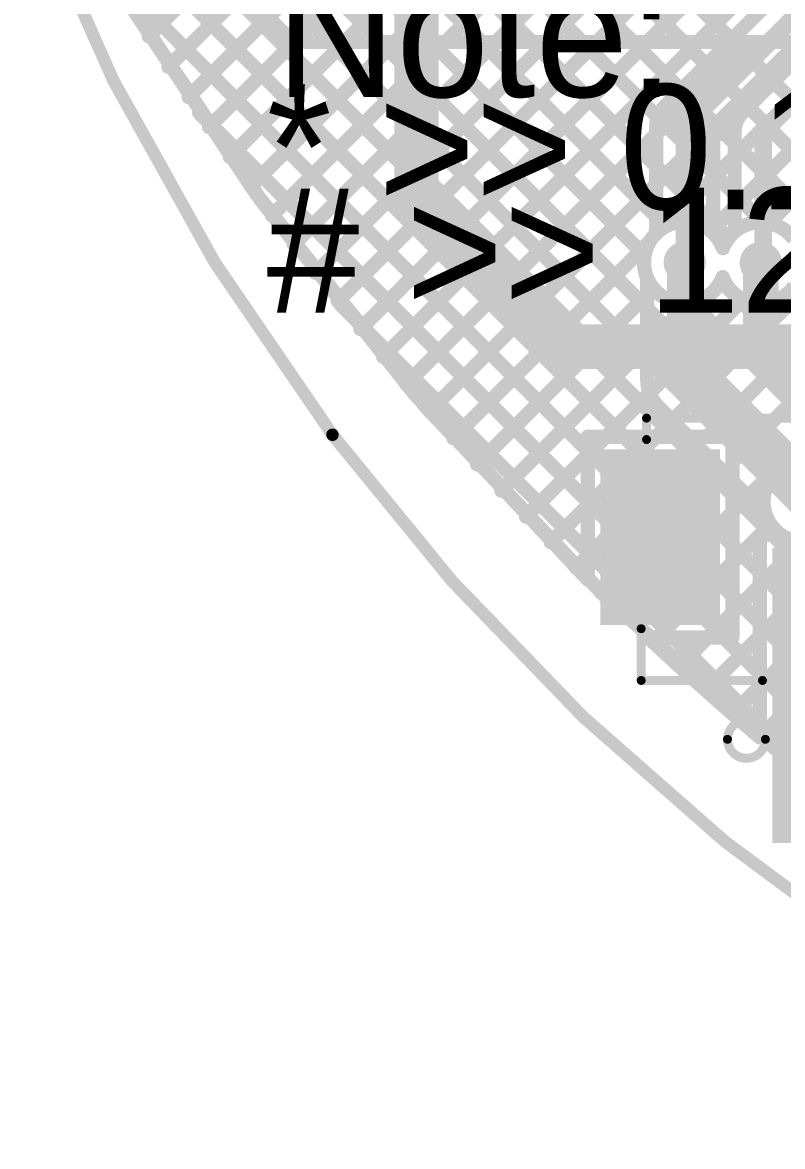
# Model space of a CAD drawing. Header units: millimetres. Extents: x 3.57 to 6.19, y 4.04 to 5.89.
# Drawn here: x 3.571 to 3.997, y 4.038 to 4.668 of the extents above; entities that cross this region are included whole.
import ezdxf

# ---------------------------------------------------------------- set-up
doc = ezdxf.new("R2010")
doc.units = ezdxf.units.MM
doc.header["$MEASUREMENT"] = 0
for name, color, linetype in [('BottomLayer', 5, 'Continuous'), ('BottomSolder', 6, 'Continuous'), ('Mechanical2', 216, 'Continuous'), ('MultiLayer', 9, 'Continuous'), ('TopLayer', 1, 'Continuous'), ('TopOverlay', 2, 'Continuous'), ('TopPaste', 8, 'Continuous'), ('TopSolder', 216, 'Continuous'), ('ViaHoleLayer', 16, 'Continuous')]:
    doc.layers.add(name, color=color, linetype=linetype)

# ---------------------------------------------------------------- blocks, each defined once
blk = doc.blocks.new('B8B_ZR_SM4_TF_LF__SN__6')
at = {"layer": 'TopLayer'}
for points in [[(-0.31693, -0.00098), (-0.25787, -0.00098), (-0.31693, 0.08957), (-0.25787, 0.08957)], [(0.25787, -0.00098), (0.31693, -0.00098), (0.25787, 0.08957), (0.31693, 0.08957)], [(-0.22047, -0.12303), (-0.19291, -0.12303), (-0.22047, 0.03445), (-0.19291, 0.03445)], [(-0.16142, -0.12303), (-0.13386, -0.12303), (-0.16142, 0.03445), (-0.13386, 0.03445)], [(-0.10236, -0.12303), (-0.0748, -0.12303), (-0.10236, 0.03445), (-0.0748, 0.03445)], [(-0.04331, -0.12303), (-0.01575, -0.12303), (-0.04331, 0.03445), (-0.01575, 0.03445)], [(0.01575, -0.12303), (0.04331, -0.12303), (0.01575, 0.03445), (0.04331, 0.03445)], [(0.0748, -0.12303), (0.10236, -0.12303), (0.0748, 0.03445), (0.10236, 0.03445)], [(0.13386, -0.12303), (0.16142, -0.12303), (0.13386, 0.03445), (0.16142, 0.03445)], [(0.19291, -0.12303), (0.22047, -0.12303), (0.19291, 0.03445), (0.22047, 0.03445)]]:
    blk.add_solid(points, dxfattribs=at)
at = {"layer": 'TopOverlay', "const_width": 0.005}
for points in [[(-0.295, 0.111), (0.29, 0.111)], [(-0.295, 0.099), (-0.295, 0.111)], [(0.29, 0.099), (0.29, 0.111)], [(-0.298, -0.036), (-0.298, -0.007)], [(0.295, -0.035), (0.295, -0.01136)], [(-0.298, -0.036), (-0.23, -0.036)], [(0.23, -0.035), (0.295, -0.035)]]:
    blk.add_lwpolyline(points, dxfattribs=at)
at = {"layer": 'TopOverlay'}
for points, const_width in [([(-0.29625, 0.111, 1), (-0.29375, 0.111, 1)], 0.0025), ([(-0.29625, 0.111, 1), (-0.29375, 0.111, 1)], 0.0025), ([(0.28875, 0.111, 1), (0.29125, 0.111, 1)], 0.0025), ([(0.28875, 0.111, 1), (0.29125, 0.111, 1)], 0.0025), ([(-0.29625, 0.099, 1), (-0.29375, 0.099, 1)], 0.0025), ([(0.28875, 0.099, 1), (0.29125, 0.099, 1)], 0.0025), ([(-0.29925, -0.007, 1), (-0.29675, -0.007, 1)], 0.0025), ([(0.29375, -0.01136, 1), (0.29625, -0.01136, 1)], 0.0025), ([(-0.29925, -0.036, 1), (-0.29675, -0.036, 1)], 0.0025), ([(-0.29925, -0.036, 1), (-0.29675, -0.036, 1)], 0.0025), ([(-0.23125, -0.036, 1), (-0.22875, -0.036, 1)], 0.0025), ([(0.22875, -0.035, 1), (0.23125, -0.035, 1)], 0.0025), ([(0.29375, -0.035, 1), (0.29625, -0.035, 1)], 0.0025), ([(0.29375, -0.035, 1), (0.29625, -0.035, 1)], 0.0025), ([(-0.22837, -0.069, 1), (-0.24963, -0.069, 1)], 0.005), ([(-0.25088, -0.069, 1), (-0.24838, -0.069, 1)], 0.0025), ([(-0.22962, -0.069, 1), (-0.22712, -0.069, 1)], 0.0025)]:
    blk.add_lwpolyline(points, format="xyb", close=True, dxfattribs=dict(at, const_width=const_width))
at = {"layer": 'TopPaste'}
for points in [[(-0.31693, -0.00098), (-0.25787, -0.00098), (-0.31693, 0.08957), (-0.25787, 0.08957)], [(0.25787, -0.00098), (0.31693, -0.00098), (0.25787, 0.08957), (0.31693, 0.08957)], [(-0.22047, -0.12303), (-0.19291, -0.12303), (-0.22047, 0.03445), (-0.19291, 0.03445)], [(-0.16142, -0.12303), (-0.13386, -0.12303), (-0.16142, 0.03445), (-0.13386, 0.03445)], [(-0.10236, -0.12303), (-0.0748, -0.12303), (-0.10236, 0.03445), (-0.0748, 0.03445)], [(-0.04331, -0.12303), (-0.01575, -0.12303), (-0.04331, 0.03445), (-0.01575, 0.03445)], [(0.01575, -0.12303), (0.04331, -0.12303), (0.01575, 0.03445), (0.04331, 0.03445)], [(0.0748, -0.12303), (0.10236, -0.12303), (0.0748, 0.03445), (0.10236, 0.03445)], [(0.13386, -0.12303), (0.16142, -0.12303), (0.13386, 0.03445), (0.16142, 0.03445)], [(0.19291, -0.12303), (0.22047, -0.12303), (0.19291, 0.03445), (0.22047, 0.03445)]]:
    blk.add_solid(points, dxfattribs=at)
at = {"layer": 'TopSolder'}
for points in [[(-0.32093, -0.00498), (-0.25387, -0.00498), (-0.32093, 0.09357), (-0.25387, 0.09357)], [(0.25387, -0.00498), (0.32093, -0.00498), (0.25387, 0.09357), (0.32093, 0.09357)], [(-0.22447, -0.12703), (-0.18891, -0.12703), (-0.22447, 0.03845), (-0.18891, 0.03845)], [(-0.16542, -0.12703), (-0.12986, -0.12703), (-0.16542, 0.03845), (-0.12986, 0.03845)], [(-0.10636, -0.12703), (-0.0708, -0.12703), (-0.10636, 0.03845), (-0.0708, 0.03845)], [(-0.04731, -0.12703), (-0.01175, -0.12703), (-0.04731, 0.03845), (-0.01175, 0.03845)], [(0.01175, -0.12703), (0.04731, -0.12703), (0.01175, 0.03845), (0.04731, 0.03845)], [(0.0708, -0.12703), (0.10636, -0.12703), (0.0708, 0.03845), (0.10636, 0.03845)], [(0.12986, -0.12703), (0.16542, -0.12703), (0.12986, 0.03845), (0.16542, 0.03845)], [(0.18891, -0.12703), (0.22447, -0.12703), (0.18891, 0.03845), (0.22447, 0.03845)]]:
    blk.add_solid(points, dxfattribs=at)

msp = doc.modelspace()

# ---------------------------------------------------------------- linework, layer by layer
at = {"layer": 'BottomLayer'}
for points, const_width in [([(3.62244, 4.75695), (3.71571, 4.66368)], 0.008), ([(3.6225, 4.74964), (4.29287, 4.07928)], 0.008), ([(3.62274, 4.72112), (4.26458, 4.07928)], 0.008), ([(3.64186, 4.66009), (3.68058, 4.69881)], 0.008), ([(3.62298, 4.69259), (4.21376, 4.10181)], 0.008), ([(3.65297, 4.64292), (3.69472, 4.68467)], 0.008), ([(3.66424, 4.62591), (3.70886, 4.67053)], 0.008), ([(3.67569, 4.60907), (3.72468, 4.65806)], 0.008), ([(3.68731, 4.59241), (3.75168, 4.65678)], 0.008), ([(3.6991, 4.57591), (3.77996, 4.65678)], 0.008), ([(3.71105, 4.55958), (3.80825, 4.65678)], 0.008), ([(3.72317, 4.54341), (3.83653, 4.65678)], 0.008), ([(3.73235, 4.65678), (4.27861, 4.65678)], 0.008), ([(3.73545, 4.52741), (3.86482, 4.65678)], 0.008), ([(3.74365, 4.65678), (3.92134, 4.47909)], 0.008), ([(3.7479, 4.51158), (3.8931, 4.65678)], 0.008), ([(3.76052, 4.49591), (3.92138, 4.65678)], 0.008), ([(3.77194, 4.65678), (3.92134, 4.50737)], 0.008), ([(3.77329, 4.4804), (3.94967, 4.65678)], 0.008), ([(3.78623, 4.46506), (3.97795, 4.65678)], 0.008), ([(3.79933, 4.44987), (4.00624, 4.65678)], 0.008), ([(3.80022, 4.65678), (3.91986, 4.53714)], 0.008), ([(3.82851, 4.65678), (3.93179, 4.5535)], 0.008), ([(3.85679, 4.65678), (3.96681, 4.54676)], 0.008), ([(3.88507, 4.65678), (3.98606, 4.55579)], 0.008), ([(3.91336, 4.65678), (4.0152, 4.55494)], 0.008), ([(3.93054, 4.5528), (4.03452, 4.65678)], 0.008), ([(3.94164, 4.65678), (4.51034, 4.08808)], 0.008), ([(3.95688, 4.55085), (4.06281, 4.65678)], 0.008), ([(3.96993, 4.65678), (4.22266, 4.40405)], 0.008), ([(3.98965, 4.55533), (4.09109, 4.65678)], 0.008), ([(3.99821, 4.65678), (4.22445, 4.43053)], 0.008), ([(3.67021, 4.61708), (4.13475, 4.15254)], 0.008), ([(3.8126, 4.43485), (3.92282, 4.54508)], 0.008), ([(3.94234, 4.46728), (3.94234, 4.53328)], 0.02), ([(3.985, 4.48362), (3.985, 4.533)], 0.02), ([(3.92134, 4.46728), (3.92134, 4.52437)], 0.008), ([(3.82602, 4.41999), (3.92134, 4.51531)], 0.008), ([(3.74976, 4.50925), (4.02692, 4.23209)], 0.008), ([(3.985, 4.48362), (4.06734, 4.40128)], 0.02), ([(3.83961, 4.4053), (3.92134, 4.48703)], 0.008), ([(3.94234, 4.46728), (4.00984, 4.39978)], 0.02), ([(3.85336, 4.39076), (3.92263, 4.46003)], 0.008), ([(3.92753, 4.45239), (3.98763, 4.39229)], 0.008), ([(3.86727, 4.37639), (3.9354, 4.44452)], 0.008), ([(3.88134, 4.36217), (3.94954, 4.43038)], 0.008), ([(3.88134, 4.36217), (3.94954, 4.43038)], 0.008), ([(3.89557, 4.34812), (3.96369, 4.41623)], 0.008), ([(3.90996, 4.33423), (3.97783, 4.40209)], 0.008), ([(3.95411, 4.29352), (4.04871, 4.38812)], 0.008), ([(3.98434, 4.26718), (4.10813, 4.39098)], 0.008), ([(3.92452, 4.3205), (3.99048, 4.38646)], 0.008), ([(3.9997, 4.25426), (4.12595, 4.38051)], 0.008), ([(3.93923, 4.30693), (4.00878, 4.37647)], 0.008), ([(3.96914, 4.28027), (4.06734, 4.37847)], 0.008)]:
    msp.add_lwpolyline(points, dxfattribs=dict(at, const_width=const_width))
at = {"layer": 'BottomLayer', "const_width": 0.008}
for points in [[(4.2521, 4.07928, -0.126706), (3.623, 4.6903)], [(3.73235, 4.65678, -0.199188), (3.71571, 4.66368)], [(3.73235, 4.65678, -0.198912), (3.71573, 4.66366)], [(3.92134, 4.52437, -1.022825), (3.96372, 4.54123)], [(3.96372, 4.54123, -0.597171), (4.00357, 4.54624)], [(3.92753, 4.45239, -0.199534), (3.92134, 4.46728)], [(3.92749, 4.45243, -0.198912), (3.92134, 4.46728)], [(4.03215, 4.39928, -0.85541), (3.98763, 4.39229)]]:
    msp.add_lwpolyline(points, format="xyb", dxfattribs=at)
at = {"layer": 'BottomLayer'}
for points, const_width in [([(3.70686, 4.67053, 1), (3.71086, 4.67053, 1)], 0.004), ([(3.63986, 4.66009, 1), (3.64386, 4.66009, 1)], 0.004), ([(3.71371, 4.66368, 1), (3.71771, 4.66368, 1)], 0.004), ([(3.71371, 4.66368, 1), (3.71771, 4.66368, 1)], 0.004), ([(3.71373, 4.66366, 1), (3.71773, 4.66366, 1)], 0.004), ([(3.72268, 4.65806, 1), (3.72668, 4.65806, 1)], 0.004), ([(3.73035, 4.65678, 1), (3.73435, 4.65678, 1)], 0.004), ([(3.73035, 4.65678, 1), (3.73435, 4.65678, 1)], 0.004), ([(3.73035, 4.65678, 1), (3.73435, 4.65678, 1)], 0.004), ([(3.74165, 4.65678, 1), (3.74565, 4.65678, 1)], 0.004), ([(3.74968, 4.65678, 1), (3.75368, 4.65678, 1)], 0.004), ([(3.76994, 4.65678, 1), (3.77394, 4.65678, 1)], 0.004), ([(3.77796, 4.65678, 1), (3.78196, 4.65678, 1)], 0.004), ([(3.79822, 4.65678, 1), (3.80222, 4.65678, 1)], 0.004), ([(3.80625, 4.65678, 1), (3.81025, 4.65678, 1)], 0.004), ([(3.82651, 4.65678, 1), (3.83051, 4.65678, 1)], 0.004), ([(3.83453, 4.65678, 1), (3.83853, 4.65678, 1)], 0.004), ([(3.85479, 4.65678, 1), (3.85879, 4.65678, 1)], 0.004), ([(3.86282, 4.65678, 1), (3.86682, 4.65678, 1)], 0.004), ([(3.88307, 4.65678, 1), (3.88707, 4.65678, 1)], 0.004), ([(3.8911, 4.65678, 1), (3.8951, 4.65678, 1)], 0.004), ([(3.91136, 4.65678, 1), (3.91536, 4.65678, 1)], 0.004), ([(3.91938, 4.65678, 1), (3.92338, 4.65678, 1)], 0.004), ([(3.93964, 4.65678, 1), (3.94364, 4.65678, 1)], 0.004), ([(3.94767, 4.65678, 1), (3.95167, 4.65678, 1)], 0.004), ([(3.96793, 4.65678, 1), (3.97193, 4.65678, 1)], 0.004), ([(3.97595, 4.65678, 1), (3.97995, 4.65678, 1)], 0.004), ([(3.99621, 4.65678, 1), (4.00021, 4.65678, 1)], 0.004), ([(3.65097, 4.64292, 1), (3.65497, 4.64292, 1)], 0.004), ([(3.66224, 4.62591, 1), (3.66624, 4.62591, 1)], 0.004), ([(3.66821, 4.61708, 1), (3.67221, 4.61708, 1)], 0.004), ([(3.67369, 4.60907, 1), (3.67769, 4.60907, 1)], 0.004), ([(3.68531, 4.59241, 1), (3.68931, 4.59241, 1)], 0.004), ([(3.6971, 4.57591, 1), (3.7011, 4.57591, 1)], 0.004), ([(3.70905, 4.55958, 1), (3.71305, 4.55958, 1)], 0.004), ([(3.92854, 4.5528, 1), (3.93254, 4.5528, 1)], 0.004), ([(3.92979, 4.5535, 1), (3.93379, 4.5535, 1)], 0.004), ([(3.95488, 4.55085, 1), (3.95888, 4.55085, 1)], 0.004), ([(3.98406, 4.55579, 1), (3.98806, 4.55579, 1)], 0.004), ([(3.98765, 4.55533, 1), (3.99165, 4.55533, 1)], 0.004), ([(3.92082, 4.54508, 1), (3.92482, 4.54508, 1)], 0.004), ([(3.96481, 4.54676, 1), (3.96881, 4.54676, 1)], 0.004), ([(3.72117, 4.54341, 1), (3.72517, 4.54341, 1)], 0.004), ([(3.93644, 4.53328, 1), (3.94825, 4.53328, 1)], 0.01181), ([(3.93734, 4.53328, 1), (3.94734, 4.53328, 1)], 0.01), ([(3.96172, 4.54123, 1), (3.96572, 4.54123, 1)], 0.004), ([(3.96172, 4.54123, 1), (3.96572, 4.54123, 1)], 0.004), ([(3.97909, 4.533, 1), (3.99091, 4.533, 1)], 0.01181), ([(3.98, 4.533, 1), (3.99, 4.533, 1)], 0.01), ([(3.91786, 4.53714, 1), (3.92186, 4.53714, 1)], 0.004), ([(3.73345, 4.52741, 1), (3.73745, 4.52741, 1)], 0.004), ([(3.91934, 4.52437, 1), (3.92334, 4.52437, 1)], 0.004), ([(3.91934, 4.52437, 1), (3.92334, 4.52437, 1)], 0.004), ([(3.91934, 4.51531, 1), (3.92334, 4.51531, 1)], 0.004), ([(3.7459, 4.51158, 1), (3.7499, 4.51158, 1)], 0.004), ([(3.74776, 4.50925, 1), (3.75176, 4.50925, 1)], 0.004), ([(3.91934, 4.50737, 1), (3.92334, 4.50737, 1)], 0.004), ([(3.75852, 4.49591, 1), (3.76252, 4.49591, 1)], 0.004), ([(3.98, 4.48362, 1), (3.99, 4.48362, 1)], 0.01), ([(3.98, 4.48362, 1), (3.99, 4.48362, 1)], 0.01), ([(3.91934, 4.48703, 1), (3.92334, 4.48703, 1)], 0.004), ([(3.77129, 4.4804, 1), (3.77529, 4.4804, 1)], 0.004), ([(3.91934, 4.47909, 1), (3.92334, 4.47909, 1)], 0.004), ([(3.93734, 4.46728, 1), (3.94734, 4.46728, 1)], 0.01), ([(3.93734, 4.46728, 1), (3.94734, 4.46728, 1)], 0.01), ([(3.78423, 4.46506, 1), (3.78823, 4.46506, 1)], 0.004), ([(3.91934, 4.46728, 1), (3.92334, 4.46728, 1)], 0.004), ([(3.91934, 4.46728, 1), (3.92334, 4.46728, 1)], 0.004), ([(3.91934, 4.46728, 1), (3.92334, 4.46728, 1)], 0.004), ([(3.92063, 4.46003, 1), (3.92463, 4.46003, 1)], 0.004), ([(3.79733, 4.44987, 1), (3.80133, 4.44987, 1)], 0.004), ([(3.92549, 4.45243, 1), (3.92949, 4.45243, 1)], 0.004), ([(3.92553, 4.45239, 1), (3.92953, 4.45239, 1)], 0.004), ([(3.92553, 4.45239, 1), (3.92953, 4.45239, 1)], 0.004), ([(3.9334, 4.44452, 1), (3.9374, 4.44452, 1)], 0.004), ([(3.8106, 4.43485, 1), (3.8146, 4.43485, 1)], 0.004), ([(3.94754, 4.43038, 1), (3.95154, 4.43038, 1)], 0.004), ([(3.94754, 4.43038, 1), (3.95154, 4.43038, 1)], 0.004), ([(3.82402, 4.41999, 1), (3.82802, 4.41999, 1)], 0.004), ([(3.96169, 4.41623, 1), (3.96569, 4.41623, 1)], 0.004), ([(3.83761, 4.4053, 1), (3.84161, 4.4053, 1)], 0.004), ([(3.97583, 4.40209, 1), (3.97983, 4.40209, 1)], 0.004), ([(3.85136, 4.39076, 1), (3.85536, 4.39076, 1)], 0.004), ([(3.98563, 4.39229, 1), (3.98963, 4.39229, 1)], 0.004), ([(3.98563, 4.39229, 1), (3.98963, 4.39229, 1)], 0.004), ([(3.98848, 4.38646, 1), (3.99248, 4.38646, 1)], 0.004), ([(3.86527, 4.37639, 1), (3.86927, 4.37639, 1)], 0.004), ([(3.87934, 4.36217, 1), (3.88334, 4.36217, 1)], 0.004), ([(3.87934, 4.36217, 1), (3.88334, 4.36217, 1)], 0.004), ([(3.89357, 4.34812, 1), (3.89757, 4.34812, 1)], 0.004), ([(3.90796, 4.33423, 1), (3.91196, 4.33423, 1)], 0.004), ([(3.92252, 4.3205, 1), (3.92652, 4.3205, 1)], 0.004), ([(3.93723, 4.30693, 1), (3.94123, 4.30693, 1)], 0.004), ([(3.95211, 4.29352, 1), (3.95611, 4.29352, 1)], 0.004), ([(3.96714, 4.28027, 1), (3.97114, 4.28027, 1)], 0.004), ([(3.98234, 4.26718, 1), (3.98634, 4.26718, 1)], 0.004), ([(3.9977, 4.25426, 1), (4.0017, 4.25426, 1)], 0.004)]:
    msp.add_lwpolyline(points, format="xyb", close=True, dxfattribs=dict(at, const_width=const_width))
at = {"layer": 'BottomSolder', "const_width": 0.00991}
for points in [[(3.93739, 4.53328, 1), (3.9473, 4.53328, 1)], [(3.98005, 4.533, 1), (3.98995, 4.533, 1)]]:
    msp.add_lwpolyline(points, format="xyb", close=True, dxfattribs=at)
at = {"layer": 'Mechanical2', "const_width": 0.007}
for points in [[(3.74488, 4.43667, -0.068117), (3.57462, 4.74206)], [(4.23407, 4.04128, -0.123989), (3.74488, 4.43667)]]:
    msp.add_lwpolyline(points, format="xyb", dxfattribs=at)
at = {"layer": 'Mechanical2', "const_width": 0.0035}
msp.add_lwpolyline([(3.74313, 4.43667, 1), (3.74663, 4.43667, 1)], format="xyb", close=True, dxfattribs=at)
msp.add_lwpolyline([(3.74313, 4.43667, 1), (3.74663, 4.43667, 1)], format="xyb", close=True, dxfattribs=at)
at = {"layer": 'MultiLayer', "const_width": 0.01181}
for points in [[(3.93644, 4.53328, 1), (3.94825, 4.53328, 1)], [(3.97909, 4.533, 1), (3.99091, 4.533, 1)]]:
    msp.add_lwpolyline(points, format="xyb", close=True, dxfattribs=at)
at = {"layer": 'TopLayer'}
for points, const_width in [([(3.833, 4.7937), (3.96857, 4.65813)], 0.008), ([(3.62226, 4.77817), (3.96488, 4.43555)], 0.008), ([(3.64186, 4.66009), (3.751, 4.76923)], 0.008), ([(3.833, 4.76542), (3.95443, 4.64399)], 0.008), ([(3.72317, 4.54341), (3.93989, 4.76013)], 0.008), ([(3.6225, 4.74964), (3.93659, 4.43555)], 0.008), ([(3.76052, 4.49591), (4.00783, 4.74322)], 0.008), ([(3.65297, 4.64292), (3.748, 4.73795)], 0.008), ([(3.73545, 4.52741), (3.94522, 4.73718)], 0.008), ([(3.836, 4.73414), (3.94029, 4.62985)], 0.008), ([(3.62274, 4.72112), (3.90831, 4.43555)], 0.008), ([(3.7479, 4.51158), (3.96144, 4.72511)], 0.008), ([(3.792, 4.574), (3.792, 4.713)], 0.025), ([(3.77329, 4.4804), (4.00783, 4.71494)], 0.008), ([(3.66424, 4.62591), (3.748, 4.70967)], 0.008), ([(3.97504, 4.6176), (4.06567, 4.70823)], 0.008), ([(3.836, 4.70585), (3.92725, 4.6146)], 0.008), ([(3.98634, 4.60628), (4.08167, 4.7016)], 0.01), ([(3.93104, 4.6206), (4.00783, 4.69739)], 0.008), ([(3.62298, 4.69259), (3.88801, 4.42756)], 0.008), ([(3.94234, 4.60928), (4.02383, 4.69077)], 0.01), ([(3.67569, 4.60907), (3.748, 4.68138)], 0.008), ([(3.68731, 4.59241), (3.7739, 4.679)], 0.008), ([(3.6991, 4.57591), (3.80219, 4.679)], 0.008), ([(3.71105, 4.55958), (3.83047, 4.679)], 0.008), ([(3.74971, 4.679), (4.00677, 4.42194)], 0.008), ([(3.778, 4.679), (3.91986, 4.53714)], 0.008), ([(3.80628, 4.679), (3.92634, 4.55894)], 0.008), ([(3.83457, 4.679), (3.92634, 4.58722)], 0.008), ([(3.95834, 4.60265), (4.03513, 4.67944)], 0.008), ([(3.67021, 4.61708), (3.88801, 4.39928)], 0.008), ([(3.92634, 4.54953), (3.92634, 4.60928)], 0.008), ([(3.94234, 4.53328), (3.94234, 4.60928)], 0.01), ([(3.98634, 4.53434), (3.98634, 4.60628)], 0.01), ([(3.78623, 4.46506), (3.92634, 4.60517)], 0.008), ([(3.95834, 4.54953), (3.95834, 4.60265)], 0.008), ([(3.96292, 4.60722), (3.97034, 4.59979)], 0.008), ([(3.97034, 4.55048), (3.97034, 4.60628)], 0.008), ([(3.95834, 4.5806), (3.97034, 4.5926)], 0.008), ([(3.792, 4.574), (3.88, 4.486)], 0.025), ([(3.95834, 4.58351), (3.97034, 4.57151)], 0.008), ([(3.79933, 4.44987), (3.92634, 4.57688)], 0.008), ([(3.95834, 4.55231), (3.97034, 4.56431)], 0.008), ([(3.95834, 4.55522), (3.96681, 4.54676)], 0.008), ([(3.8126, 4.43485), (3.92282, 4.54508)], 0.008), ([(3.96907, 4.42162), (4.088, 4.54055)], 0.008), ([(3.985, 4.533), (3.98634, 4.53434)], 0.01), ([(3.96256, 4.52272), (4.06186, 4.42342)], 0.008), ([(3.82602, 4.41999), (3.92477, 4.51874)], 0.008), ([(3.92643, 4.43555), (4.00715, 4.51626)], 0.008), ([(3.99876, 4.51481), (4.10513, 4.40844)], 0.008), ([(3.74976, 4.50925), (3.88801, 4.37099)], 0.008), ([(3.83961, 4.4053), (3.94493, 4.51061)], 0.008), ([(3.89815, 4.43555), (3.97506, 4.51247)], 0.008), ([(3.9462, 4.51079), (4.04649, 4.41051)], 0.008), ([(3.95472, 4.43555), (4.03159, 4.51242)], 0.008), ([(3.95472, 4.43555), (4.03159, 4.51242)], 0.008), ([(3.96907, 4.39333), (4.085, 4.50926)], 0.008), ([(3.88, 4.486), (4.129, 4.486)], 0.025), ([(3.88801, 4.43555), (3.96907, 4.43555)], 0.008), ([(3.88801, 4.35554), (3.88801, 4.43555)], 0.008), ([(3.96488, 4.43555), (3.96907, 4.43136)], 0.008), ([(3.96907, 4.323), (3.96907, 4.43555)], 0.008), ([(3.96907, 4.43136), (3.98965, 4.41078)], 0.008), ([(3.85336, 4.39076), (3.88801, 4.42541)], 0.008), ([(3.96907, 4.40308), (3.98825, 4.3839)], 0.008), ([(3.86727, 4.37639), (3.88801, 4.39713)], 0.008), ([(3.98825, 4.38043), (3.98825, 4.39059)], 0.008), ([(3.96907, 4.36505), (3.98825, 4.38423)], 0.008), ([(3.96907, 4.37479), (3.98447, 4.35939)], 0.008), ([(3.98447, 4.38043), (3.98825, 4.38043)], 0.008), ([(3.98447, 4.26708), (3.98447, 4.38043)], 0.008), ([(3.88134, 4.36217), (3.88801, 4.36885)], 0.008), ([(3.88134, 4.36217), (3.88801, 4.36885)], 0.008), ([(3.96907, 4.33676), (3.98447, 4.35217)], 0.008), ([(3.96907, 4.34651), (3.98447, 4.33111)], 0.008), ([(3.95411, 4.29352), (3.98447, 4.32388)], 0.008), ([(3.92184, 4.323), (3.96907, 4.323)], 0.008), ([(3.92452, 4.3205), (3.92702, 4.323)], 0.008), ([(3.93601, 4.323), (3.98447, 4.27454)], 0.008), ([(3.93923, 4.30693), (3.9553, 4.323)], 0.008), ([(3.96429, 4.323), (3.98447, 4.30282)], 0.008), ([(3.96914, 4.28027), (3.98447, 4.2956)], 0.008)]:
    msp.add_lwpolyline(points, dxfattribs=dict(at, const_width=const_width))
at = {"layer": 'TopLayer', "const_width": 0.008}
for points in [[(3.88801, 4.35554, -0.060937), (3.623, 4.6903)], [(3.92634, 4.60928, -0.199231), (3.93104, 4.6206)], [(3.92634, 4.60928, -0.198912), (3.93103, 4.62059)], [(3.97034, 4.60628, -0.199231), (3.97504, 4.6176)], [(3.97034, 4.60628, -0.198912), (3.97503, 4.61759)], [(3.96362, 4.52505, -1.238417), (3.92634, 4.54953)], [(3.95834, 4.54953, -0.109784), (3.96372, 4.54123)], [(3.96372, 4.54123, -0.126684), (3.97034, 4.55048)], [(4.00377, 4.52004, -0.606612), (3.96362, 4.52505)], [(3.98825, 4.39059, -1.217086), (4.03215, 4.39928)], [(3.98447, 4.26708, -0.011941), (3.92184, 4.323)]]:
    msp.add_lwpolyline(points, format="xyb", dxfattribs=at)
at = {"layer": 'TopLayer'}
for points, const_width in [([(3.63986, 4.66009, 1), (3.64386, 4.66009, 1)], 0.004), ([(3.96657, 4.65813, 1), (3.97057, 4.65813, 1)], 0.004), ([(3.65097, 4.64292, 1), (3.65497, 4.64292, 1)], 0.004), ([(3.95243, 4.64399, 1), (3.95643, 4.64399, 1)], 0.004), ([(3.93829, 4.62985, 1), (3.94229, 4.62985, 1)], 0.004), ([(3.66224, 4.62591, 1), (3.66624, 4.62591, 1)], 0.004), ([(3.92903, 4.62059, 1), (3.93303, 4.62059, 1)], 0.004), ([(3.92904, 4.6206, 1), (3.93304, 4.6206, 1)], 0.004), ([(3.92904, 4.6206, 1), (3.93304, 4.6206, 1)], 0.004), ([(3.66821, 4.61708, 1), (3.67221, 4.61708, 1)], 0.004), ([(3.92525, 4.6146, 1), (3.92925, 4.6146, 1)], 0.004), ([(3.97303, 4.61759, 1), (3.97703, 4.61759, 1)], 0.004), ([(3.97304, 4.6176, 1), (3.97704, 4.6176, 1)], 0.004), ([(3.97304, 4.6176, 1), (3.97704, 4.6176, 1)], 0.004), ([(3.67369, 4.60907, 1), (3.67769, 4.60907, 1)], 0.004), ([(3.92434, 4.60928, 1), (3.92834, 4.60928, 1)], 0.004), ([(3.92434, 4.60928, 1), (3.92834, 4.60928, 1)], 0.004), ([(3.92434, 4.60928, 1), (3.92834, 4.60928, 1)], 0.004), ([(3.93984, 4.60928, 1), (3.94484, 4.60928, 1)], 0.005), ([(3.93984, 4.60928, 1), (3.94484, 4.60928, 1)], 0.005), ([(3.98384, 4.60628, 1), (3.98884, 4.60628, 1)], 0.005), ([(3.98384, 4.60628, 1), (3.98884, 4.60628, 1)], 0.005), ([(3.92434, 4.60517, 1), (3.92834, 4.60517, 1)], 0.004), ([(3.95634, 4.60265, 1), (3.96034, 4.60265, 1)], 0.004), ([(3.95634, 4.60265, 1), (3.96034, 4.60265, 1)], 0.004), ([(3.96092, 4.60722, 1), (3.96492, 4.60722, 1)], 0.004), ([(3.96834, 4.60628, 1), (3.97234, 4.60628, 1)], 0.004), ([(3.96834, 4.60628, 1), (3.97234, 4.60628, 1)], 0.004), ([(3.96834, 4.60628, 1), (3.97234, 4.60628, 1)], 0.004), ([(3.96834, 4.59979, 1), (3.97234, 4.59979, 1)], 0.004), ([(3.68531, 4.59241, 1), (3.68931, 4.59241, 1)], 0.004), ([(3.96834, 4.5926, 1), (3.97234, 4.5926, 1)], 0.004), ([(3.78575, 4.574, 1), (3.79825, 4.574, 1)], 0.0125), ([(3.78575, 4.574, 1), (3.79825, 4.574, 1)], 0.0125), ([(3.92434, 4.58722, 1), (3.92834, 4.58722, 1)], 0.004), ([(3.95634, 4.58351, 1), (3.96034, 4.58351, 1)], 0.004), ([(3.6971, 4.57591, 1), (3.7011, 4.57591, 1)], 0.004), ([(3.92434, 4.57688, 1), (3.92834, 4.57688, 1)], 0.004), ([(3.95634, 4.5806, 1), (3.96034, 4.5806, 1)], 0.004), ([(3.96834, 4.57151, 1), (3.97234, 4.57151, 1)], 0.004), ([(3.96834, 4.56431, 1), (3.97234, 4.56431, 1)], 0.004), ([(3.70905, 4.55958, 1), (3.71305, 4.55958, 1)], 0.004), ([(3.92434, 4.55894, 1), (3.92834, 4.55894, 1)], 0.004), ([(3.95634, 4.55522, 1), (3.96034, 4.55522, 1)], 0.004), ([(3.95634, 4.55231, 1), (3.96034, 4.55231, 1)], 0.004), ([(3.92082, 4.54508, 1), (3.92482, 4.54508, 1)], 0.004), ([(3.92434, 4.54953, 1), (3.92834, 4.54953, 1)], 0.004), ([(3.92434, 4.54953, 1), (3.92834, 4.54953, 1)], 0.004), ([(3.95634, 4.54953, 1), (3.96034, 4.54953, 1)], 0.004), ([(3.95634, 4.54953, 1), (3.96034, 4.54953, 1)], 0.004), ([(3.96481, 4.54676, 1), (3.96881, 4.54676, 1)], 0.004), ([(3.96834, 4.55048, 1), (3.97234, 4.55048, 1)], 0.004), ([(3.96834, 4.55048, 1), (3.97234, 4.55048, 1)], 0.004), ([(3.72117, 4.54341, 1), (3.72517, 4.54341, 1)], 0.004), ([(3.93644, 4.53328, 1), (3.94825, 4.53328, 1)], 0.01181), ([(3.96172, 4.54123, 1), (3.96572, 4.54123, 1)], 0.004), ([(3.96172, 4.54123, 1), (3.96572, 4.54123, 1)], 0.004), ([(3.97909, 4.533, 1), (3.99091, 4.533, 1)], 0.01181), ([(3.91786, 4.53714, 1), (3.92186, 4.53714, 1)], 0.004), ([(3.93984, 4.53328, 1), (3.94484, 4.53328, 1)], 0.005), ([(3.9825, 4.533, 1), (3.9875, 4.533, 1)], 0.005), ([(3.98384, 4.53434, 1), (3.98884, 4.53434, 1)], 0.005), ([(3.98384, 4.53434, 1), (3.98884, 4.53434, 1)], 0.005), ([(3.73345, 4.52741, 1), (3.73745, 4.52741, 1)], 0.004), ([(3.96056, 4.52272, 1), (3.96456, 4.52272, 1)], 0.004), ([(3.96162, 4.52505, 1), (3.96562, 4.52505, 1)], 0.004), ([(3.96162, 4.52505, 1), (3.96562, 4.52505, 1)], 0.004), ([(3.92277, 4.51874, 1), (3.92677, 4.51874, 1)], 0.004), ([(3.99676, 4.51481, 1), (4.00076, 4.51481, 1)], 0.004), ([(3.7459, 4.51158, 1), (3.7499, 4.51158, 1)], 0.004), ([(3.74776, 4.50925, 1), (3.75176, 4.50925, 1)], 0.004), ([(3.94293, 4.51061, 1), (3.94693, 4.51061, 1)], 0.004), ([(3.9442, 4.51079, 1), (3.9482, 4.51079, 1)], 0.004), ([(3.97306, 4.51247, 1), (3.97706, 4.51247, 1)], 0.004), ([(3.75852, 4.49591, 1), (3.76252, 4.49591, 1)], 0.004), ([(3.87375, 4.486, 1), (3.88625, 4.486, 1)], 0.0125), ([(3.87375, 4.486, 1), (3.88625, 4.486, 1)], 0.0125), ([(3.77129, 4.4804, 1), (3.77529, 4.4804, 1)], 0.004), ([(3.78423, 4.46506, 1), (3.78823, 4.46506, 1)], 0.004), ([(3.79733, 4.44987, 1), (3.80133, 4.44987, 1)], 0.004), ([(3.8106, 4.43485, 1), (3.8146, 4.43485, 1)], 0.004), ([(3.88601, 4.43555, 1), (3.89001, 4.43555, 1)], 0.004), ([(3.88601, 4.43555, 1), (3.89001, 4.43555, 1)], 0.004), ([(3.89615, 4.43555, 1), (3.90015, 4.43555, 1)], 0.004), ([(3.90631, 4.43555, 1), (3.91031, 4.43555, 1)], 0.004), ([(3.92443, 4.43555, 1), (3.92843, 4.43555, 1)], 0.004), ([(3.93459, 4.43555, 1), (3.93859, 4.43555, 1)], 0.004), ([(3.95272, 4.43555, 1), (3.95672, 4.43555, 1)], 0.004), ([(3.95272, 4.43555, 1), (3.95672, 4.43555, 1)], 0.004), ([(3.96288, 4.43555, 1), (3.96688, 4.43555, 1)], 0.004), ([(3.96288, 4.43555, 1), (3.96688, 4.43555, 1)], 0.004), ([(3.96707, 4.43555, 1), (3.97107, 4.43555, 1)], 0.004), ([(3.96707, 4.43555, 1), (3.97107, 4.43555, 1)], 0.004), ([(3.96707, 4.43136, 1), (3.97107, 4.43136, 1)], 0.004), ([(3.96707, 4.43136, 1), (3.97107, 4.43136, 1)], 0.004), ([(3.88601, 4.42756, 1), (3.89001, 4.42756, 1)], 0.004), ([(3.88601, 4.42541, 1), (3.89001, 4.42541, 1)], 0.004), ([(3.82402, 4.41999, 1), (3.82802, 4.41999, 1)], 0.004), ([(3.96707, 4.42162, 1), (3.97107, 4.42162, 1)], 0.004), ([(3.98765, 4.41078, 1), (3.99165, 4.41078, 1)], 0.004), ([(3.83761, 4.4053, 1), (3.84161, 4.4053, 1)], 0.004), ([(3.96707, 4.40308, 1), (3.97107, 4.40308, 1)], 0.004), ([(3.88601, 4.39928, 1), (3.89001, 4.39928, 1)], 0.004), ([(3.88601, 4.39713, 1), (3.89001, 4.39713, 1)], 0.004), ([(3.96707, 4.39333, 1), (3.97107, 4.39333, 1)], 0.004), ([(3.85136, 4.39076, 1), (3.85536, 4.39076, 1)], 0.004), ([(3.98625, 4.39059, 1), (3.99025, 4.39059, 1)], 0.004), ([(3.98625, 4.39059, 1), (3.99025, 4.39059, 1)], 0.004), ([(3.98625, 4.38423, 1), (3.99025, 4.38423, 1)], 0.004), ([(3.98625, 4.3839, 1), (3.99025, 4.3839, 1)], 0.004), ([(3.86527, 4.37639, 1), (3.86927, 4.37639, 1)], 0.004), ([(3.96707, 4.37479, 1), (3.97107, 4.37479, 1)], 0.004), ([(3.98247, 4.38043, 1), (3.98647, 4.38043, 1)], 0.004), ([(3.98247, 4.38043, 1), (3.98647, 4.38043, 1)], 0.004), ([(3.98625, 4.38043, 1), (3.99025, 4.38043, 1)], 0.004), ([(3.98625, 4.38043, 1), (3.99025, 4.38043, 1)], 0.004), ([(3.88601, 4.37099, 1), (3.89001, 4.37099, 1)], 0.004), ([(3.88601, 4.36885, 1), (3.89001, 4.36885, 1)], 0.004), ([(3.88601, 4.36885, 1), (3.89001, 4.36885, 1)], 0.004), ([(3.87934, 4.36217, 1), (3.88334, 4.36217, 1)], 0.004), ([(3.87934, 4.36217, 1), (3.88334, 4.36217, 1)], 0.004), ([(3.96707, 4.36505, 1), (3.97107, 4.36505, 1)], 0.004), ([(3.88601, 4.35554, 1), (3.89001, 4.35554, 1)], 0.004), ([(3.88601, 4.35554, 1), (3.89001, 4.35554, 1)], 0.004), ([(3.98247, 4.35939, 1), (3.98647, 4.35939, 1)], 0.004), ([(3.98247, 4.35217, 1), (3.98647, 4.35217, 1)], 0.004), ([(3.96707, 4.34651, 1), (3.97107, 4.34651, 1)], 0.004), ([(3.96707, 4.33676, 1), (3.97107, 4.33676, 1)], 0.004), ([(3.98247, 4.33111, 1), (3.98647, 4.33111, 1)], 0.004), ([(3.98247, 4.32388, 1), (3.98647, 4.32388, 1)], 0.004), ([(3.91984, 4.323, 1), (3.92384, 4.323, 1)], 0.004), ([(3.91984, 4.323, 1), (3.92384, 4.323, 1)], 0.004), ([(3.92252, 4.3205, 1), (3.92652, 4.3205, 1)], 0.004), ([(3.92502, 4.323, 1), (3.92902, 4.323, 1)], 0.004), ([(3.93401, 4.323, 1), (3.93801, 4.323, 1)], 0.004), ([(3.9533, 4.323, 1), (3.9573, 4.323, 1)], 0.004), ([(3.96229, 4.323, 1), (3.96629, 4.323, 1)], 0.004), ([(3.96707, 4.323, 1), (3.97107, 4.323, 1)], 0.004), ([(3.96707, 4.323, 1), (3.97107, 4.323, 1)], 0.004), ([(3.93723, 4.30693, 1), (3.94123, 4.30693, 1)], 0.004), ([(3.98247, 4.30282, 1), (3.98647, 4.30282, 1)], 0.004), ([(3.95211, 4.29352, 1), (3.95611, 4.29352, 1)], 0.004), ([(3.98247, 4.2956, 1), (3.98647, 4.2956, 1)], 0.004), ([(3.96714, 4.28027, 1), (3.97114, 4.28027, 1)], 0.004), ([(3.98247, 4.27454, 1), (3.98647, 4.27454, 1)], 0.004), ([(3.98247, 4.26708, 1), (3.98647, 4.26708, 1)], 0.004), ([(3.98247, 4.26708, 1), (3.98647, 4.26708, 1)], 0.004)]:
    msp.add_lwpolyline(points, format="xyb", close=True, dxfattribs=dict(at, const_width=const_width))
at = {"layer": 'TopSolder', "const_width": 0.00991}
for points in [[(3.93739, 4.53328, 1), (3.9473, 4.53328, 1)], [(3.98005, 4.533, 1), (3.98995, 4.533, 1)]]:
    msp.add_lwpolyline(points, format="xyb", close=True, dxfattribs=at)
at = {"layer": 'ViaHoleLayer', "const_width": 0.00591}
for points in [[(3.93939, 4.53328, 1), (3.9453, 4.53328, 1)], [(3.98205, 4.533, 1), (3.98795, 4.533, 1)]]:
    msp.add_lwpolyline(points, format="xyb", close=True, dxfattribs=at)

# ---------------------------------------------------------------- block references
at = {"rotation": 360}
msp.add_blockref('B8B_ZR_SM4_TF_LF__SN__6', (4.21594, 4.33498), dxfattribs=at)

# ---------------------------------------------------------------- texts
at = {"layer": 'TopOverlay'}
for s, p in [('Note:', (3.713, 4.626)), ('* >> 0.1uF', (3.708, 4.56306)), ('# >> 120R', (3.708, 4.50506))]:
    msp.add_text(s, height=0.07, rotation=360, dxfattribs=at).set_placement(p)

doc.saveas('drawing.dxf')
